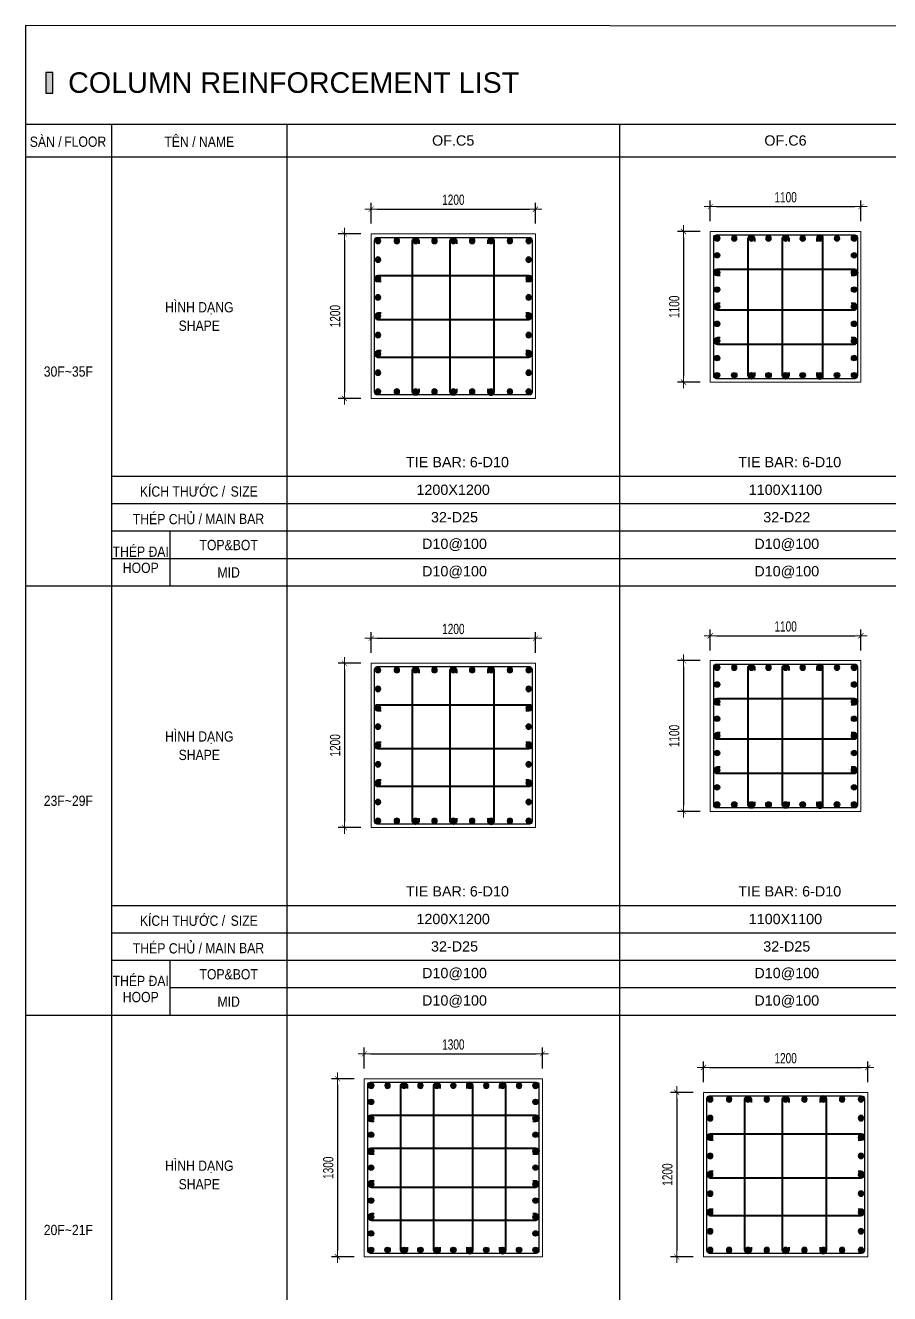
# Model space of a CAD drawing. Header units: millimetres. Extents: x 49323 to 406889, y -6102 to 181761.
# Drawn here: x 330466 to 336777, y 93668 to 102925 of the extents above; entities that cross this region are included whole.
import ezdxf
from ezdxf.enums import TextEntityAlignment as Align

# ---------------------------------------------------------------- set-up
doc = ezdxf.new("R2010")
doc.units = ezdxf.units.MM
doc.linetypes.add('CENTER2', pattern=[1.125, 0.75, -0.125, 0.125, -0.125])
doc.layers.get('Defpoints').update_dxf_attribs({"color": 151, "lineweight": 9})
for name, color, linetype in [('2', 2, 'Continuous'), ('A-ANNO-LEAD', 4, 'Continuous'), ('CEN', 1, 'CENTER2'), ('STL', 3, 'Continuous'), ('TIT1', 3, 'Continuous'), ('TXT', 3, 'Continuous')]:
    doc.layers.add(name, color=color, linetype=linetype)
for name, color, linetype, lineweight in [('NDC_S_CONTINUOUS', 3, 'Continuous', 20), ('NDC_S_DIM', 1, 'Continuous', 15), ('NDC_S_STIRRUP', 4, 'Continuous', 40), ('NDC_S_VN TEXT', 7, 'Continuous', 20)]:
    doc.layers.add(name, color=color, linetype=linetype, lineweight=lineweight)
doc.styles.add('ARIAL', font='arial.ttf', dxfattribs={"width": 0.8})
doc.styles.add('NDC_ARIAL', font='arial.ttf', dxfattribs={"width": 0.85})
doc.styles.add('NDC_DIM', font='', dxfattribs={"width": 0.75})
doc.styles.get('NDC_DIM').set_extended_font_data('Dotum')
doc.dimstyles.new('NDC_dim_30', dxfattribs={"dimscale": 30, "dimtxt": 2.5, "dimasz": 1.5, "dimexe": 1.5, "dimexo": 2.5, "dimgap": 1, "dimtad": 1, "dimdec": 0, "dimzin": 0, "dimdsep": 46, "dimtxsty": 'NDC_DIM', "dimblk": 'DIMMARK', "dimcen": 0.09, "dimdle": 1.2, "dimclrd": 1, "dimclre": 1, "dimclrt": 3, "dimadec": 0, "dimazin": 0, "dimtfac": 1, "dimtdec": 0, "dimtix": 1, "dimtofl": 0, "dimtmove": 0, "dimatfit": 3, "dimfxl": 8, "dimfxlon": 1, "dimtolj": 1, "dimtzin": 0, "dimarcsym": 0})

# ---------------------------------------------------------------- blocks, each defined once
blk = doc.blocks.new('DIMMARK')
at = {"layer": 'NDC_S_DIM', "color": 1}
blk.add_line((-1.5, 0), (1, 0), dxfattribs=at)
at = {"layer": 'NDC_S_DIM', "color": 2, "const_width": 0.1}
blk.add_lwpolyline([(-0.42, -0.42), (0.42, 0.42)], dxfattribs=at)
blk = doc.blocks.new('*D1312')
at = {"layer": 'Defpoints', "color": 0, "ltscale": 40, "transparency": 16777216}
for p in [(334241.3, 95418.5), (332941.3, 95236.9), (334241.3, 95236.9)]:
    blk.add_point(p, dxfattribs=at)
at = {"layer": 'NDC_S_DIM', "color": 1, "lineweight": -2, "ltscale": 40, "transparency": 16777216}
for p, q in [((332941.3, 95311.9), (332941.3, 95463.5)), ((334241.3, 95311.9), (334241.3, 95463.5)), ((332986.3, 95418.5), (334196.3, 95418.5))]:
    blk.add_line(p, q, dxfattribs=at)
at = {"layer": 'NDC_S_DIM', "color": 1, "lineweight": -2, "ltscale": 40, "transparency": 16777216, "xscale": 45, "yscale": 45, "zscale": 45, "rotation": 180}
blk.add_blockref('DIMMARK', (332941.3, 95418.5), dxfattribs=at)
at = {"layer": 'NDC_S_DIM', "color": 1, "lineweight": -2, "ltscale": 40, "transparency": 16777216, "xscale": 45, "yscale": 45, "zscale": 45}
blk.add_blockref('DIMMARK', (334241.3, 95418.5), dxfattribs=at)
at = {"layer": 'NDC_S_DIM', "color": 3, "ltscale": 40, "transparency": 16777216, "insert": (333591.3, 95486), "char_height": 75, "attachment_point": 5, "style": 'NDC_DIM'}
blk.add_mtext('\\A1;1300', dxfattribs=at)
blk = doc.blocks.new('*D1313')
at = {"layer": 'Defpoints', "color": 0, "ltscale": 40, "transparency": 16777216}
for p in [(332941.3, 95236.9), (332745.9, 93936.9), (332941.3, 93936.9)]:
    blk.add_point(p, dxfattribs=at)
at = {"layer": 'NDC_S_DIM', "color": 1, "lineweight": -2, "ltscale": 40, "transparency": 16777216}
for p, q in [((332866.3, 95236.9), (332700.9, 95236.9)), ((332745.9, 95191.9), (332745.9, 93981.9)), ((332866.3, 93936.9), (332700.9, 93936.9))]:
    blk.add_line(p, q, dxfattribs=at)
at = {"layer": 'NDC_S_DIM', "color": 1, "lineweight": -2, "ltscale": 40, "transparency": 16777216, "xscale": 45, "yscale": 45, "zscale": 45}
for p, rotation in [((332745.9, 95236.9), 90), ((332745.9, 93936.9), 270)]:
    blk.add_blockref('DIMMARK', p, dxfattribs=dict(at, rotation=rotation))
at = {"layer": 'NDC_S_DIM', "color": 3, "ltscale": 40, "transparency": 16777216, "insert": (332678.4, 94586.9), "char_height": 75, "attachment_point": 5, "rotation": 90, "style": 'NDC_DIM'}
blk.add_mtext('\\A1;1300', dxfattribs=at)
blk = doc.blocks.new('8')
at = {"layer": '2'}
blk.add_hatch(color=256, dxfattribs=at).paths.add_polyline_path([(20, 0, 0.386127), (1.9, 19.9), (-1.9, 19.9, 0.386127), (-20, 0, 1)])
blk.add_circle((0, 0), 20, dxfattribs=at)
blk = doc.blocks.new('5')
at = {"layer": 'CEN', "rotation": 180}
blk.add_blockref('8', (0, 0), dxfattribs=at)
blk = doc.blocks.new('*U1286')
at = {"layer": 'STL', "xscale": -1, "rotation": 270}
blk.add_blockref('5', (0, 0), dxfattribs=at)
blk = doc.blocks.new('*U1287')
at = {"layer": 'NDC_S_DIM', "color": 0, "linetype": 'ByBlock', "lineweight": -2, "transparency": 16777216}
for p in [(308919.8, 95186.4), (309039.9, 95186.4), (309159.9, 95186.4), (309280, 95186.4), (309400, 95186.4), (309520.1, 95186.4), (309640.1, 95186.4), (309760.2, 95186.4), (309880.2, 95186.4), (310000.3, 95186.4), (310120.3, 95186.4)]:
    blk.add_blockref('*U1286', p, dxfattribs=at)
blk = doc.blocks.new('*U1288')
at = {"layer": 'STL', "xscale": -1, "rotation": 270}
blk.add_blockref('5', (0, 0), dxfattribs=at)
blk = doc.blocks.new('*U1289')
at = {"layer": 'NDC_S_DIM', "color": 0, "linetype": 'ByBlock', "lineweight": -2, "transparency": 16777216}
for p in [(308919.8, 95186.4), (309039.9, 95186.4), (309159.9, 95186.4), (309280, 95186.4), (309400, 95186.4), (309520.1, 95186.4), (309640.1, 95186.4), (309760.2, 95186.4), (309880.2, 95186.4), (310000.3, 95186.4), (310120.3, 95186.4)]:
    blk.add_blockref('*U1288', p, dxfattribs=at)
blk = doc.blocks.new('*U1290')
at = {"layer": 'STL', "xscale": -1, "rotation": 270}
blk.add_blockref('5', (0, 0), dxfattribs=at)
blk = doc.blocks.new('*U1291')
at = {"layer": 'NDC_S_DIM', "color": 0, "linetype": 'ByBlock', "lineweight": -2, "transparency": 16777216}
for p in [(308919.8, 95186.4), (309039.9, 95186.4), (309159.9, 95186.4), (309280, 95186.4), (309400, 95186.4), (309520.1, 95186.4), (309640.1, 95186.4), (309760.2, 95186.4), (309880.2, 95186.4), (310000.3, 95186.4), (310120.3, 95186.4)]:
    blk.add_blockref('*U1290', p, dxfattribs=at)
blk = doc.blocks.new('*U1292')
at = {"layer": 'STL', "xscale": -1, "rotation": 270}
blk.add_blockref('5', (0, 0), dxfattribs=at)
blk = doc.blocks.new('*U1293')
at = {"layer": 'NDC_S_DIM', "color": 0, "linetype": 'ByBlock', "lineweight": -2, "transparency": 16777216}
for p in [(308919.8, 95186.4), (309039.9, 95186.4), (309159.9, 95186.4), (309280, 95186.4), (309400, 95186.4), (309520.1, 95186.4), (309640.1, 95186.4), (309760.2, 95186.4), (309880.2, 95186.4), (310000.3, 95186.4), (310120.3, 95186.4)]:
    blk.add_blockref('*U1292', p, dxfattribs=at)
blk = doc.blocks.new('*D1310')
at = {"layer": 'Defpoints', "color": 0, "ltscale": 40, "transparency": 16777216}
for p in [(334191.3, 98451.2), (332991.3, 98269.6), (334191.3, 98269.6)]:
    blk.add_point(p, dxfattribs=at)
at = {"layer": 'NDC_S_DIM', "color": 1, "lineweight": -2, "ltscale": 40, "transparency": 16777216}
for p, q in [((332991.3, 98344.6), (332991.3, 98496.2)), ((334191.3, 98344.6), (334191.3, 98496.2)), ((333036.3, 98451.2), (334146.3, 98451.2))]:
    blk.add_line(p, q, dxfattribs=at)
at = {"layer": 'NDC_S_DIM', "color": 1, "lineweight": -2, "ltscale": 40, "transparency": 16777216, "xscale": 45, "yscale": 45, "zscale": 45, "rotation": 180}
blk.add_blockref('DIMMARK', (332991.3, 98451.2), dxfattribs=at)
at = {"layer": 'NDC_S_DIM', "color": 1, "lineweight": -2, "ltscale": 40, "transparency": 16777216, "xscale": 45, "yscale": 45, "zscale": 45}
blk.add_blockref('DIMMARK', (334191.3, 98451.2), dxfattribs=at)
at = {"layer": 'NDC_S_DIM', "color": 3, "ltscale": 40, "transparency": 16777216, "insert": (333591.3, 98518.7), "char_height": 75, "attachment_point": 5, "style": 'NDC_DIM'}
blk.add_mtext('\\A1;1200', dxfattribs=at)
blk = doc.blocks.new('*D1311')
at = {"layer": 'Defpoints', "color": 0, "ltscale": 40, "transparency": 16777216}
for p in [(332991.3, 98269.6), (332795.9, 97069.6), (332991.3, 97069.6)]:
    blk.add_point(p, dxfattribs=at)
at = {"layer": 'NDC_S_DIM', "color": 1, "lineweight": -2, "ltscale": 40, "transparency": 16777216}
for p, q in [((332916.3, 98269.6), (332750.9, 98269.6)), ((332795.9, 98224.6), (332795.9, 97114.6)), ((332916.3, 97069.6), (332750.9, 97069.6))]:
    blk.add_line(p, q, dxfattribs=at)
at = {"layer": 'NDC_S_DIM', "color": 1, "lineweight": -2, "ltscale": 40, "transparency": 16777216, "xscale": 45, "yscale": 45, "zscale": 45}
for p, rotation in [((332795.9, 98269.6), 90), ((332795.9, 97069.6), 270)]:
    blk.add_blockref('DIMMARK', p, dxfattribs=dict(at, rotation=rotation))
at = {"layer": 'NDC_S_DIM', "color": 3, "ltscale": 40, "transparency": 16777216, "insert": (332728.4, 97669.6), "char_height": 75, "attachment_point": 5, "rotation": 90, "style": 'NDC_DIM'}
blk.add_mtext('\\A1;1200', dxfattribs=at)
blk = doc.blocks.new('*U1277')
at = {"layer": 'STL', "xscale": -1, "rotation": 270}
blk.add_blockref('5', (0, 0), dxfattribs=at)
blk = doc.blocks.new('*U1271')
at = {"layer": 'NDC_S_DIM', "color": 0, "linetype": 'ByBlock', "lineweight": -2, "transparency": 16777216}
for p in [(306393.8, 95024.2), (306531.3, 95024.2), (306668.9, 95024.2), (306806.4, 95024.2), (306944, 95024.2), (307081.5, 95024.2), (307219.1, 95024.2), (307356.7, 95024.2), (307494.2, 95024.2)]:
    blk.add_blockref('*U1277', p, dxfattribs=at)
blk = doc.blocks.new('*U1273')
at = {"layer": 'STL', "xscale": -1, "rotation": 270}
blk.add_blockref('5', (0, 0), dxfattribs=at)
blk = doc.blocks.new('*U1272')
at = {"layer": 'NDC_S_DIM', "color": 0, "linetype": 'ByBlock', "lineweight": -2, "transparency": 16777216}
for p in [(306393.8, 95024.2), (306531.3, 95024.2), (306668.9, 95024.2), (306806.4, 95024.2), (306944, 95024.2), (307081.5, 95024.2), (307219.1, 95024.2), (307356.7, 95024.2), (307494.2, 95024.2)]:
    blk.add_blockref('*U1273', p, dxfattribs=at)
blk = doc.blocks.new('*U1275')
at = {"layer": 'STL', "xscale": -1, "rotation": 270}
blk.add_blockref('5', (0, 0), dxfattribs=at)
blk = doc.blocks.new('*U1274')
at = {"layer": 'NDC_S_DIM', "color": 0, "linetype": 'ByBlock', "lineweight": -2, "transparency": 16777216}
for p in [(306393.8, 95024.2), (306531.3, 95024.2), (306668.9, 95024.2), (306806.4, 95024.2), (306944, 95024.2), (307081.5, 95024.2), (307219.1, 95024.2), (307356.7, 95024.2), (307494.2, 95024.2)]:
    blk.add_blockref('*U1275', p, dxfattribs=at)
blk = doc.blocks.new('*U1270')
at = {"layer": 'STL', "xscale": -1, "rotation": 270}
blk.add_blockref('5', (0, 0), dxfattribs=at)
blk = doc.blocks.new('*U1276')
at = {"layer": 'NDC_S_DIM', "color": 0, "linetype": 'ByBlock', "lineweight": -2, "transparency": 16777216}
for p in [(306393.8, 95024.2), (306531.3, 95024.2), (306668.9, 95024.2), (306806.4, 95024.2), (306944, 95024.2), (307081.5, 95024.2), (307219.1, 95024.2), (307356.7, 95024.2), (307494.2, 95024.2)]:
    blk.add_blockref('*U1270', p, dxfattribs=at)
blk = doc.blocks.new('*D1314')
at = {"layer": 'Defpoints', "color": 0, "ltscale": 40, "transparency": 16777216}
for p in [(334191.3, 101583.9), (332991.3, 101402.3), (334191.3, 101402.3)]:
    blk.add_point(p, dxfattribs=at)
at = {"layer": 'NDC_S_DIM', "color": 1, "lineweight": -2, "ltscale": 40, "transparency": 16777216}
for p, q in [((332991.3, 101477.3), (332991.3, 101628.9)), ((333036.3, 101583.9), (334146.3, 101583.9)), ((334191.3, 101477.3), (334191.3, 101628.9))]:
    blk.add_line(p, q, dxfattribs=at)
at = {"layer": 'NDC_S_DIM', "color": 1, "lineweight": -2, "ltscale": 40, "transparency": 16777216, "xscale": 45, "yscale": 45, "zscale": 45, "rotation": 180}
blk.add_blockref('DIMMARK', (332991.3, 101583.9), dxfattribs=at)
at = {"layer": 'NDC_S_DIM', "color": 1, "lineweight": -2, "ltscale": 40, "transparency": 16777216, "xscale": 45, "yscale": 45, "zscale": 45}
blk.add_blockref('DIMMARK', (334191.3, 101583.9), dxfattribs=at)
at = {"layer": 'NDC_S_DIM', "color": 3, "ltscale": 40, "transparency": 16777216, "insert": (333591.3, 101651.4), "char_height": 75, "attachment_point": 5, "style": 'NDC_DIM'}
blk.add_mtext('\\A1;1200', dxfattribs=at)
blk = doc.blocks.new('*D1315')
at = {"layer": 'Defpoints', "color": 0, "ltscale": 40, "transparency": 16777216}
for p in [(332991.3, 101402.3), (332795.9, 100202.3), (332991.3, 100202.3)]:
    blk.add_point(p, dxfattribs=at)
at = {"layer": 'NDC_S_DIM', "color": 1, "lineweight": -2, "ltscale": 40, "transparency": 16777216}
for p, q in [((332916.3, 101402.3), (332750.9, 101402.3)), ((332795.9, 101357.3), (332795.9, 100247.3)), ((332916.3, 100202.3), (332750.9, 100202.3))]:
    blk.add_line(p, q, dxfattribs=at)
at = {"layer": 'NDC_S_DIM', "color": 1, "lineweight": -2, "ltscale": 40, "transparency": 16777216, "xscale": 45, "yscale": 45, "zscale": 45}
for p, rotation in [((332795.9, 101402.3), 90), ((332795.9, 100202.3), 270)]:
    blk.add_blockref('DIMMARK', p, dxfattribs=dict(at, rotation=rotation))
at = {"layer": 'NDC_S_DIM', "color": 3, "ltscale": 40, "transparency": 16777216, "insert": (332728.4, 100802.3), "char_height": 75, "attachment_point": 5, "rotation": 90, "style": 'NDC_DIM'}
blk.add_mtext('\\A1;1200', dxfattribs=at)
blk = doc.blocks.new('*U1285')
at = {"layer": 'STL', "xscale": -1, "rotation": 270}
blk.add_blockref('5', (0, 0), dxfattribs=at)
blk = doc.blocks.new('*U1279')
at = {"layer": 'NDC_S_DIM', "color": 0, "linetype": 'ByBlock', "lineweight": -2, "transparency": 16777216}
for p in [(306393.8, 95024.2), (306531.3, 95024.2), (306668.9, 95024.2), (306806.4, 95024.2), (306944, 95024.2), (307081.5, 95024.2), (307219.1, 95024.2), (307356.7, 95024.2), (307494.2, 95024.2)]:
    blk.add_blockref('*U1285', p, dxfattribs=at)
blk = doc.blocks.new('*U1281')
at = {"layer": 'STL', "xscale": -1, "rotation": 270}
blk.add_blockref('5', (0, 0), dxfattribs=at)
blk = doc.blocks.new('*U1280')
at = {"layer": 'NDC_S_DIM', "color": 0, "linetype": 'ByBlock', "lineweight": -2, "transparency": 16777216}
for p in [(306393.8, 95024.2), (306531.3, 95024.2), (306668.9, 95024.2), (306806.4, 95024.2), (306944, 95024.2), (307081.5, 95024.2), (307219.1, 95024.2), (307356.7, 95024.2), (307494.2, 95024.2)]:
    blk.add_blockref('*U1281', p, dxfattribs=at)
blk = doc.blocks.new('*U1283')
at = {"layer": 'STL', "xscale": -1, "rotation": 270}
blk.add_blockref('5', (0, 0), dxfattribs=at)
blk = doc.blocks.new('*U1282')
at = {"layer": 'NDC_S_DIM', "color": 0, "linetype": 'ByBlock', "lineweight": -2, "transparency": 16777216}
for p in [(306393.8, 95024.2), (306531.3, 95024.2), (306668.9, 95024.2), (306806.4, 95024.2), (306944, 95024.2), (307081.5, 95024.2), (307219.1, 95024.2), (307356.7, 95024.2), (307494.2, 95024.2)]:
    blk.add_blockref('*U1283', p, dxfattribs=at)
blk = doc.blocks.new('*U1278')
at = {"layer": 'STL', "xscale": -1, "rotation": 270}
blk.add_blockref('5', (0, 0), dxfattribs=at)
blk = doc.blocks.new('*U1284')
at = {"layer": 'NDC_S_DIM', "color": 0, "linetype": 'ByBlock', "lineweight": -2, "transparency": 16777216}
for p in [(306393.8, 95024.2), (306531.3, 95024.2), (306668.9, 95024.2), (306806.4, 95024.2), (306944, 95024.2), (307081.5, 95024.2), (307219.1, 95024.2), (307356.7, 95024.2), (307494.2, 95024.2)]:
    blk.add_blockref('*U1278', p, dxfattribs=at)
blk = doc.blocks.new('*D1360')
at = {"layer": 'Defpoints', "color": 0, "ltscale": 40, "transparency": 16777216}
for p in [(336617.4, 95318.5), (335417.4, 95136.9), (336617.4, 95136.9)]:
    blk.add_point(p, dxfattribs=at)
at = {"layer": 'NDC_S_DIM', "color": 1, "lineweight": -2, "ltscale": 40, "transparency": 16777216}
for p, q in [((335417.4, 95211.9), (335417.4, 95363.5)), ((336617.4, 95211.9), (336617.4, 95363.5)), ((335462.4, 95318.5), (336572.4, 95318.5))]:
    blk.add_line(p, q, dxfattribs=at)
at = {"layer": 'NDC_S_DIM', "color": 1, "lineweight": -2, "ltscale": 40, "transparency": 16777216, "xscale": 45, "yscale": 45, "zscale": 45, "rotation": 180}
blk.add_blockref('DIMMARK', (335417.4, 95318.5), dxfattribs=at)
at = {"layer": 'NDC_S_DIM', "color": 1, "lineweight": -2, "ltscale": 40, "transparency": 16777216, "xscale": 45, "yscale": 45, "zscale": 45}
blk.add_blockref('DIMMARK', (336617.4, 95318.5), dxfattribs=at)
at = {"layer": 'NDC_S_DIM', "color": 3, "ltscale": 40, "transparency": 16777216, "insert": (336017.4, 95386), "char_height": 75, "attachment_point": 5, "style": 'NDC_DIM'}
blk.add_mtext('\\A1;1200', dxfattribs=at)
blk = doc.blocks.new('*D1361')
at = {"layer": 'Defpoints', "color": 0, "ltscale": 40, "transparency": 16777216}
for p in [(335417.4, 95136.9), (335222, 93936.9), (335417.4, 93936.9)]:
    blk.add_point(p, dxfattribs=at)
at = {"layer": 'NDC_S_DIM', "color": 1, "lineweight": -2, "ltscale": 40, "transparency": 16777216}
for p, q in [((335342.4, 95136.9), (335177, 95136.9)), ((335222, 95091.9), (335222, 93981.9)), ((335342.4, 93936.9), (335177, 93936.9))]:
    blk.add_line(p, q, dxfattribs=at)
at = {"layer": 'NDC_S_DIM', "color": 1, "lineweight": -2, "ltscale": 40, "transparency": 16777216, "xscale": 45, "yscale": 45, "zscale": 45}
for p, rotation in [((335222, 95136.9), 90), ((335222, 93936.9), 270)]:
    blk.add_blockref('DIMMARK', p, dxfattribs=dict(at, rotation=rotation))
at = {"layer": 'NDC_S_DIM', "color": 3, "ltscale": 40, "transparency": 16777216, "insert": (335154.5, 94536.9), "char_height": 75, "attachment_point": 5, "rotation": 90, "style": 'NDC_DIM'}
blk.add_mtext('\\A1;1200', dxfattribs=at)
blk = doc.blocks.new('*U1343')
at = {"layer": 'STL', "xscale": -1, "rotation": 270}
blk.add_blockref('5', (0, 0), dxfattribs=at)
blk = doc.blocks.new('*U1337')
at = {"layer": 'NDC_S_DIM', "color": 0, "linetype": 'ByBlock', "lineweight": -2, "transparency": 16777216}
for p in [(306393.8, 95024.2), (306531.3, 95024.2), (306668.9, 95024.2), (306806.4, 95024.2), (306944, 95024.2), (307081.5, 95024.2), (307219.1, 95024.2), (307356.7, 95024.2), (307494.2, 95024.2)]:
    blk.add_blockref('*U1343', p, dxfattribs=at)
blk = doc.blocks.new('*U1339')
at = {"layer": 'STL', "xscale": -1, "rotation": 270}
blk.add_blockref('5', (0, 0), dxfattribs=at)
blk = doc.blocks.new('*U1338')
at = {"layer": 'NDC_S_DIM', "color": 0, "linetype": 'ByBlock', "lineweight": -2, "transparency": 16777216}
for p in [(306393.8, 95024.2), (306531.3, 95024.2), (306668.9, 95024.2), (306806.4, 95024.2), (306944, 95024.2), (307081.5, 95024.2), (307219.1, 95024.2), (307356.7, 95024.2), (307494.2, 95024.2)]:
    blk.add_blockref('*U1339', p, dxfattribs=at)
blk = doc.blocks.new('*U1341')
at = {"layer": 'STL', "xscale": -1, "rotation": 270}
blk.add_blockref('5', (0, 0), dxfattribs=at)
blk = doc.blocks.new('*U1340')
at = {"layer": 'NDC_S_DIM', "color": 0, "linetype": 'ByBlock', "lineweight": -2, "transparency": 16777216}
for p in [(306393.8, 95024.2), (306531.3, 95024.2), (306668.9, 95024.2), (306806.4, 95024.2), (306944, 95024.2), (307081.5, 95024.2), (307219.1, 95024.2), (307356.7, 95024.2), (307494.2, 95024.2)]:
    blk.add_blockref('*U1341', p, dxfattribs=at)
blk = doc.blocks.new('*U1336')
at = {"layer": 'STL', "xscale": -1, "rotation": 270}
blk.add_blockref('5', (0, 0), dxfattribs=at)
blk = doc.blocks.new('*U1342')
at = {"layer": 'NDC_S_DIM', "color": 0, "linetype": 'ByBlock', "lineweight": -2, "transparency": 16777216}
for p in [(306393.8, 95024.2), (306531.3, 95024.2), (306668.9, 95024.2), (306806.4, 95024.2), (306944, 95024.2), (307081.5, 95024.2), (307219.1, 95024.2), (307356.7, 95024.2), (307494.2, 95024.2)]:
    blk.add_blockref('*U1336', p, dxfattribs=at)
blk = doc.blocks.new('*D1366')
at = {"layer": 'Defpoints', "color": 0, "ltscale": 40, "transparency": 16777216}
for p in [(336567.4, 98469.5), (335467.4, 98287.9), (336567.4, 98287.9)]:
    blk.add_point(p, dxfattribs=at)
at = {"layer": 'NDC_S_DIM', "color": 1, "lineweight": -2, "ltscale": 40, "transparency": 16777216}
for p, q in [((335467.4, 98362.9), (335467.4, 98514.5)), ((336567.4, 98362.9), (336567.4, 98514.5)), ((335512.4, 98469.5), (336522.4, 98469.5))]:
    blk.add_line(p, q, dxfattribs=at)
at = {"layer": 'NDC_S_DIM', "color": 1, "lineweight": -2, "ltscale": 40, "transparency": 16777216, "xscale": 45, "yscale": 45, "zscale": 45, "rotation": 180}
blk.add_blockref('DIMMARK', (335467.4, 98469.5), dxfattribs=at)
at = {"layer": 'NDC_S_DIM', "color": 1, "lineweight": -2, "ltscale": 40, "transparency": 16777216, "xscale": 45, "yscale": 45, "zscale": 45}
blk.add_blockref('DIMMARK', (336567.4, 98469.5), dxfattribs=at)
at = {"layer": 'NDC_S_DIM', "color": 3, "ltscale": 40, "transparency": 16777216, "insert": (336017.4, 98537.1), "char_height": 75, "attachment_point": 5, "style": 'NDC_DIM'}
blk.add_mtext('\\A1;1100', dxfattribs=at)
blk = doc.blocks.new('*D1367')
at = {"layer": 'Defpoints', "color": 0, "ltscale": 40, "transparency": 16777216}
for p in [(335467.4, 98287.9), (335272, 97187.9), (335467.4, 97187.9)]:
    blk.add_point(p, dxfattribs=at)
at = {"layer": 'NDC_S_DIM', "color": 1, "lineweight": -2, "ltscale": 40, "transparency": 16777216}
for p, q in [((335392.4, 98287.9), (335227, 98287.9)), ((335272, 98242.9), (335272, 97232.9)), ((335392.4, 97187.9), (335227, 97187.9))]:
    blk.add_line(p, q, dxfattribs=at)
at = {"layer": 'NDC_S_DIM', "color": 1, "lineweight": -2, "ltscale": 40, "transparency": 16777216, "xscale": 45, "yscale": 45, "zscale": 45}
for p, rotation in [((335272, 98287.9), 90), ((335272, 97187.9), 270)]:
    blk.add_blockref('DIMMARK', p, dxfattribs=dict(at, rotation=rotation))
at = {"layer": 'NDC_S_DIM', "color": 3, "ltscale": 40, "transparency": 16777216, "insert": (335204.5, 97737.9), "char_height": 75, "attachment_point": 5, "rotation": 90, "style": 'NDC_DIM'}
blk.add_mtext('\\A1;1100', dxfattribs=at)
blk = doc.blocks.new('*U1354')
at = {"layer": 'STL', "xscale": -1, "rotation": 270}
blk.add_blockref('5', (0, 0), dxfattribs=at)
blk = doc.blocks.new('*U1355')
at = {"layer": 'NDC_S_DIM', "color": 0, "linetype": 'ByBlock', "lineweight": -2, "transparency": 16777216}
for p in [(306493.8, 98119.1), (306618.8, 98119.1), (306743.9, 98119.1), (306868.9, 98119.1), (306994, 98119.1), (307119, 98119.1), (307244.1, 98119.1), (307369.2, 98119.1), (307494.2, 98119.1)]:
    blk.add_blockref('*U1354', p, dxfattribs=at)
blk = doc.blocks.new('*U1356')
at = {"layer": 'STL', "xscale": -1, "rotation": 270}
blk.add_blockref('5', (0, 0), dxfattribs=at)
blk = doc.blocks.new('*U1357')
at = {"layer": 'NDC_S_DIM', "color": 0, "linetype": 'ByBlock', "lineweight": -2, "transparency": 16777216}
for p in [(306493.8, 98119.1), (306618.8, 98119.1), (306743.9, 98119.1), (306868.9, 98119.1), (306994, 98119.1), (307119, 98119.1), (307244.1, 98119.1), (307369.2, 98119.1), (307494.2, 98119.1)]:
    blk.add_blockref('*U1356', p, dxfattribs=at)
blk = doc.blocks.new('*U1358')
at = {"layer": 'STL', "xscale": -1, "rotation": 270}
blk.add_blockref('5', (0, 0), dxfattribs=at)
blk = doc.blocks.new('*U1359')
at = {"layer": 'NDC_S_DIM', "color": 0, "linetype": 'ByBlock', "lineweight": -2, "transparency": 16777216}
for p in [(306493.8, 98119.1), (306618.8, 98119.1), (306743.9, 98119.1), (306868.9, 98119.1), (306994, 98119.1), (307119, 98119.1), (307244.1, 98119.1), (307369.2, 98119.1), (307494.2, 98119.1)]:
    blk.add_blockref('*U1358', p, dxfattribs=at)
blk = doc.blocks.new('*U1350')
at = {"layer": 'STL', "xscale": -1, "rotation": 270}
blk.add_blockref('5', (0, 0), dxfattribs=at)
blk = doc.blocks.new('*U1351')
at = {"layer": 'NDC_S_DIM', "color": 0, "linetype": 'ByBlock', "lineweight": -2, "transparency": 16777216}
for p in [(306493.8, 98119.1), (306618.8, 98119.1), (306743.9, 98119.1), (306868.9, 98119.1), (306994, 98119.1), (307119, 98119.1), (307244.1, 98119.1), (307369.2, 98119.1), (307494.2, 98119.1)]:
    blk.add_blockref('*U1350', p, dxfattribs=at)
blk = doc.blocks.new('*D1368')
at = {"layer": 'Defpoints', "color": 0, "ltscale": 40, "transparency": 16777216}
for p in [(336567.4, 101602.2), (335467.4, 101420.6), (336567.4, 101420.6)]:
    blk.add_point(p, dxfattribs=at)
at = {"layer": 'NDC_S_DIM', "color": 1, "lineweight": -2, "ltscale": 40, "transparency": 16777216}
for p, q in [((335467.4, 101495.6), (335467.4, 101647.2)), ((336567.4, 101495.6), (336567.4, 101647.2)), ((335512.4, 101602.2), (336522.4, 101602.2))]:
    blk.add_line(p, q, dxfattribs=at)
at = {"layer": 'NDC_S_DIM', "color": 1, "lineweight": -2, "ltscale": 40, "transparency": 16777216, "xscale": 45, "yscale": 45, "zscale": 45, "rotation": 180}
blk.add_blockref('DIMMARK', (335467.4, 101602.2), dxfattribs=at)
at = {"layer": 'NDC_S_DIM', "color": 1, "lineweight": -2, "ltscale": 40, "transparency": 16777216, "xscale": 45, "yscale": 45, "zscale": 45}
blk.add_blockref('DIMMARK', (336567.4, 101602.2), dxfattribs=at)
at = {"layer": 'NDC_S_DIM', "color": 3, "ltscale": 40, "transparency": 16777216, "insert": (336017.4, 101669.8), "char_height": 75, "attachment_point": 5, "style": 'NDC_DIM'}
blk.add_mtext('\\A1;1100', dxfattribs=at)
blk = doc.blocks.new('*D1369')
at = {"layer": 'Defpoints', "color": 0, "ltscale": 40, "transparency": 16777216}
for p in [(335467.4, 101420.6), (335272, 100320.6), (335467.4, 100320.6)]:
    blk.add_point(p, dxfattribs=at)
at = {"layer": 'NDC_S_DIM', "color": 1, "lineweight": -2, "ltscale": 40, "transparency": 16777216}
for p, q in [((335392.4, 101420.6), (335227, 101420.6)), ((335272, 101375.6), (335272, 100365.6)), ((335392.4, 100320.6), (335227, 100320.6))]:
    blk.add_line(p, q, dxfattribs=at)
at = {"layer": 'NDC_S_DIM', "color": 1, "lineweight": -2, "ltscale": 40, "transparency": 16777216, "xscale": 45, "yscale": 45, "zscale": 45}
for p, rotation in [((335272, 101420.6), 90), ((335272, 100320.6), 270)]:
    blk.add_blockref('DIMMARK', p, dxfattribs=dict(at, rotation=rotation))
at = {"layer": 'NDC_S_DIM', "color": 3, "ltscale": 40, "transparency": 16777216, "insert": (335204.5, 100870.6), "char_height": 75, "attachment_point": 5, "rotation": 90, "style": 'NDC_DIM'}
blk.add_mtext('\\A1;1100', dxfattribs=at)
blk = doc.blocks.new('*U1344')
at = {"layer": 'STL', "xscale": -1, "rotation": 270}
blk.add_blockref('5', (0, 0), dxfattribs=at)
blk = doc.blocks.new('*U1345')
at = {"layer": 'NDC_S_DIM', "color": 0, "linetype": 'ByBlock', "lineweight": -2, "transparency": 16777216}
for p in [(306493.8, 98119.1), (306618.8, 98119.1), (306743.9, 98119.1), (306868.9, 98119.1), (306994, 98119.1), (307119, 98119.1), (307244.1, 98119.1), (307369.2, 98119.1), (307494.2, 98119.1)]:
    blk.add_blockref('*U1344', p, dxfattribs=at)
blk = doc.blocks.new('*U1346')
at = {"layer": 'STL', "xscale": -1, "rotation": 270}
blk.add_blockref('5', (0, 0), dxfattribs=at)
blk = doc.blocks.new('*U1347')
at = {"layer": 'NDC_S_DIM', "color": 0, "linetype": 'ByBlock', "lineweight": -2, "transparency": 16777216}
for p in [(306493.8, 98119.1), (306618.8, 98119.1), (306743.9, 98119.1), (306868.9, 98119.1), (306994, 98119.1), (307119, 98119.1), (307244.1, 98119.1), (307369.2, 98119.1), (307494.2, 98119.1)]:
    blk.add_blockref('*U1346', p, dxfattribs=at)
blk = doc.blocks.new('*U1348')
at = {"layer": 'STL', "xscale": -1, "rotation": 270}
blk.add_blockref('5', (0, 0), dxfattribs=at)
blk = doc.blocks.new('*U1349')
at = {"layer": 'NDC_S_DIM', "color": 0, "linetype": 'ByBlock', "lineweight": -2, "transparency": 16777216}
for p in [(306493.8, 98119.1), (306618.8, 98119.1), (306743.9, 98119.1), (306868.9, 98119.1), (306994, 98119.1), (307119, 98119.1), (307244.1, 98119.1), (307369.2, 98119.1), (307494.2, 98119.1)]:
    blk.add_blockref('*U1348', p, dxfattribs=at)
blk = doc.blocks.new('*U1352')
at = {"layer": 'STL', "xscale": -1, "rotation": 270}
blk.add_blockref('5', (0, 0), dxfattribs=at)
blk = doc.blocks.new('*U1353')
at = {"layer": 'NDC_S_DIM', "color": 0, "linetype": 'ByBlock', "lineweight": -2, "transparency": 16777216}
for p in [(306493.8, 98119.1), (306618.8, 98119.1), (306743.9, 98119.1), (306868.9, 98119.1), (306994, 98119.1), (307119, 98119.1), (307244.1, 98119.1), (307369.2, 98119.1), (307494.2, 98119.1)]:
    blk.add_blockref('*U1352', p, dxfattribs=at)

msp = doc.modelspace()

# ---------------------------------------------------------------- hatches: boundary and pattern name
at = {"layer": 'TXT'}
msp.add_hatch(color=7, dxfattribs=at).paths.add_polyline_path([(330666.4, 102429.5), (330666.4, 102579.5), (330616.4, 102579.5), (330616.4, 102429.5)])

# ---------------------------------------------------------------- linework, layer by layer
at = {"layer": 'A-ANNO-LEAD'}
msp.add_lwpolyline([(330466.4, 86304.5), (351801.4, 86291.4), (351801.4, 102911.4), (330466.4, 102924.5)], close=True, dxfattribs=at)
at = {"layer": 'NDC_S_CONTINUOUS', "ltscale": 70}
for points in [[(334191.3, 101402.3), (334191.3, 100202.3), (332991.3, 100202.3), (332991.3, 101402.3), (334191.3, 101402.3)], [(336567.4, 101420.6), (336567.4, 100320.6), (335467.4, 100320.6), (335467.4, 101420.6), (336567.4, 101420.6)], [(334191.3, 98269.6), (334191.3, 97069.6), (332991.3, 97069.6), (332991.3, 98269.6), (334191.3, 98269.6)], [(336567.4, 98287.9), (336567.4, 97187.9), (335467.4, 97187.9), (335467.4, 98287.9), (336567.4, 98287.9)], [(334241.3, 95236.9), (334241.3, 93936.9), (332941.3, 93936.9), (332941.3, 95236.9), (334241.3, 95236.9)], [(336617.4, 95136.9), (336617.4, 93936.9), (335417.4, 93936.9), (335417.4, 95136.9), (336617.4, 95136.9)]]:
    msp.add_lwpolyline(points, dxfattribs=at)
at = {"layer": 'NDC_S_STIRRUP', "lineweight": -2, "ltscale": 1000}
for points in [[(334166.3, 101357.3), (334166.3, 100247.3, -0.414214), (334146.3, 100227.3), (333036.3, 100227.3, -0.414214), (333016.3, 100247.3), (333016.3, 101357.3, -0.414214), (333036.3, 101377.3), (334146.3, 101377.3, -0.414214)], [(336542.4, 101375.6), (336542.4, 100365.6, -0.414214), (336522.4, 100345.6), (335512.4, 100345.6, -0.414214), (335492.4, 100365.6), (335492.4, 101375.6, -0.414214), (335512.4, 101395.6), (336522.4, 101395.6, -0.414214)], [(334166.3, 98224.6), (334166.3, 97114.6, -0.414214), (334146.3, 97094.6), (333036.3, 97094.6, -0.414214), (333016.3, 97114.6), (333016.3, 98224.6, -0.414214), (333036.3, 98244.6), (334146.3, 98244.6, -0.414214)], [(336542.4, 98242.9), (336542.4, 97232.9, -0.414214), (336522.4, 97212.9), (335512.4, 97212.9, -0.414214), (335492.4, 97232.9), (335492.4, 98242.9, -0.414214), (335512.4, 98262.9), (336522.4, 98262.9, -0.414214)], [(334216.3, 95191.9), (334216.3, 93981.9, -0.414214), (334196.3, 93961.9), (332986.3, 93961.9, -0.414214), (332966.3, 93981.9), (332966.3, 95191.9, -0.414214), (332986.3, 95211.9), (334196.3, 95211.9, -0.414214)], [(336592.4, 95091.9), (336592.4, 93981.9, -0.414214), (336572.4, 93961.9), (335462.4, 93961.9, -0.414214), (335442.4, 93981.9), (335442.4, 95091.9, -0.414214), (335462.4, 95111.9), (336572.4, 95111.9, -0.414214)]]:
    msp.add_lwpolyline(points, format="xyb", close=True, dxfattribs=at)
at = {"layer": 'NDC_S_STIRRUP'}
for points in [[(333338.7, 100271.9), (333338.7, 100249.8, -1), (333293.7, 100249.8), (333293.7, 101351.8, -1), (333338.7, 101351.8), (333338.7, 101329.6)], [(333613.8, 100271.9), (333613.8, 100249.8, -1), (333568.8, 100249.8), (333568.8, 101351.8, -1), (333613.8, 101351.8), (333613.8, 101329.6)], [(333843.9, 100271.9), (333843.9, 100249.8, 1), (333888.9, 100249.8), (333888.9, 101351.8, 1), (333843.9, 101351.8), (333843.9, 101329.6)], [(335789.8, 100390.3), (335789.8, 100368.1, -1), (335744.8, 100368.1), (335744.8, 101370.1, -1), (335789.8, 101370.1), (335789.8, 101348)], [(336039.9, 100390.3), (336039.9, 100368.1, -1), (335994.9, 100368.1), (335994.9, 101370.1, -1), (336039.9, 101370.1), (336039.9, 101348)], [(336245, 100390.3), (336245, 100368.1, 1), (336290, 100368.1), (336290, 101370.1, 1), (336245, 101370.1), (336245, 101348)], [(333063.2, 101054.2), (333041.1, 101054.2, -1), (333041.1, 101099.2), (334143.1, 101099.2, -1), (334143.1, 101054.2), (334121, 101054.2)], [(335539.3, 101099), (335517.2, 101099, -1), (335517.2, 101144), (336519.2, 101144, -1), (336519.2, 101099), (336497.1, 101099)], [(335539.3, 100893.9), (335517.2, 100893.9, 1), (335517.2, 100848.9), (336519.2, 100848.9, 1), (336519.2, 100893.9), (336497.1, 100893.9)], [(333063.2, 100824.1), (333041.1, 100824.1, 1), (333041.1, 100779), (334143.1, 100779, 1), (334143.1, 100824.1), (334121, 100824.1)], [(335539.3, 100643.8), (335517.2, 100643.8, 1), (335517.2, 100598.7), (336519.2, 100598.7, 1), (336519.2, 100643.8), (336497.1, 100643.8)], [(333063.2, 100548.9), (333041.1, 100548.9, 1), (333041.1, 100503.9), (334143.1, 100503.9, 1), (334143.1, 100548.9), (334121, 100548.9)], [(333338.7, 97139.2), (333338.7, 97117.1, -1), (333293.7, 97117.1), (333293.7, 98219.1, -1), (333338.7, 98219.1), (333338.7, 98196.9)], [(333613.8, 97139.2), (333613.8, 97117.1, -1), (333568.8, 97117.1), (333568.8, 98219.1, -1), (333613.8, 98219.1), (333613.8, 98196.9)], [(333843.9, 97139.2), (333843.9, 97117.1, 1), (333888.9, 97117.1), (333888.9, 98219.1, 1), (333843.9, 98219.1), (333843.9, 98196.9)], [(335789.8, 97257.6), (335789.8, 97235.4, -1), (335744.8, 97235.4), (335744.8, 98237.4, -1), (335789.8, 98237.4), (335789.8, 98215.3)], [(336039.9, 97257.6), (336039.9, 97235.4, -1), (335994.9, 97235.4), (335994.9, 98237.4, -1), (336039.9, 98237.4), (336039.9, 98215.3)], [(336245, 97257.6), (336245, 97235.4, 1), (336290, 97235.4), (336290, 98237.4, 1), (336245, 98237.4), (336245, 98215.3)], [(333063.2, 97921.5), (333041.1, 97921.5, -1), (333041.1, 97966.5), (334143.1, 97966.5, -1), (334143.1, 97921.5), (334121, 97921.5)], [(335539.3, 97966.3), (335517.2, 97966.3, -1), (335517.2, 98011.3), (336519.2, 98011.3, -1), (336519.2, 97966.3), (336497.1, 97966.3)], [(335539.3, 97761.2), (335517.2, 97761.2, 1), (335517.2, 97716.2), (336519.2, 97716.2, 1), (336519.2, 97761.2), (336497.1, 97761.2)], [(333063.2, 97691.4), (333041.1, 97691.4, 1), (333041.1, 97646.3), (334143.1, 97646.3, 1), (334143.1, 97691.4), (334121, 97691.4)], [(335539.3, 97511.1), (335517.2, 97511.1, 1), (335517.2, 97466), (336519.2, 97466, 1), (336519.2, 97511.1), (336497.1, 97511.1)], [(333063.2, 97416.2), (333041.1, 97416.2, 1), (333041.1, 97371.2), (334143.1, 97371.2, 1), (334143.1, 97416.2), (334121, 97416.2)], [(333253.7, 94006.5), (333253.7, 93984.4, -1), (333208.6, 93984.4), (333208.6, 95186.4, -1), (333253.7, 95186.4), (333253.7, 95164.2)], [(333493.8, 94006.5), (333493.8, 93984.4, -1), (333448.7, 93984.4), (333448.7, 95186.4, -1), (333493.8, 95186.4), (333493.8, 95164.2)], [(333688.8, 94006.5), (333688.8, 93984.4, 1), (333733.8, 93984.4), (333733.8, 95186.4, 1), (333688.8, 95186.4), (333688.8, 95164.2)], [(333928.9, 94006.5), (333928.9, 93984.4, 1), (333973.9, 93984.4), (333973.9, 95186.4, 1), (333928.9, 95186.4), (333928.9, 95164.2)], [(335764.8, 94006.5), (335764.8, 93984.4, -1), (335719.8, 93984.4), (335719.8, 95086.4, -1), (335764.8, 95086.4), (335764.8, 95064.2)], [(336039.9, 94006.5), (336039.9, 93984.4, -1), (335994.9, 93984.4), (335994.9, 95086.4, -1), (336039.9, 95086.4), (336039.9, 95064.2)], [(336270, 94006.5), (336270, 93984.4, 1), (336315, 93984.4), (336315, 95086.4, 1), (336270, 95086.4), (336270, 95064.2)], [(333013.2, 94925.2), (332991.1, 94925.2, -1), (332991.1, 94970.3), (334193.1, 94970.3, -1), (334193.1, 94925.2), (334171, 94925.2)], [(335489.3, 94788.8), (335467.2, 94788.8, -1), (335467.2, 94833.8), (336569.2, 94833.8, -1), (336569.2, 94788.8), (336547.1, 94788.8)], [(333013.2, 94685.1), (332991.1, 94685.1, -1), (332991.1, 94730.2), (334193.1, 94730.2, -1), (334193.1, 94685.1), (334171, 94685.1)], [(335489.3, 94558.7), (335467.2, 94558.7, 1), (335467.2, 94513.6), (336569.2, 94513.6, 1), (336569.2, 94558.7), (336547.1, 94558.7)], [(333013.2, 94490.1), (332991.1, 94490.1, 1), (332991.1, 94445.1), (334193.1, 94445.1, 1), (334193.1, 94490.1), (334171, 94490.1)], [(333013.2, 94250), (332991.1, 94250, 1), (332991.1, 94205), (334193.1, 94205, 1), (334193.1, 94250), (334171, 94250)], [(335489.3, 94283.5), (335467.2, 94283.5, 1), (335467.2, 94238.5), (336569.2, 94238.5, 1), (336569.2, 94283.5), (336547.1, 94283.5)]]:
    msp.add_lwpolyline(points, format="xyb", dxfattribs=at)
at = {"layer": 'TIT1', "color": 2}
msp.add_line((330466.4, 102204.5), (351801.4, 102204.5), dxfattribs=at)
at = {"layer": 'TIT1'}
for p, q in [((331094.3, 102204.5), (331094.3, 86304.5)), ((332378.2, 86304.5), (332378.2, 102204.5)), ((334804.3, 102204.5), (334804.3, 86304.5)), ((330466.4, 101964.5), (351801.4, 101964.5)), ((351801.4, 98831.8), (330466.4, 98831.8)), ((351801.4, 95699.1), (330466.4, 95699.1))]:
    msp.add_line(p, q, dxfattribs=at)
at = {"layer": 'TIT1', "color": 8}
for p, q in [((351801.4, 99631.8), (331094.3, 99631.8)), ((351801.4, 99431.8), (331094.3, 99431.8)), ((351801.4, 99231.8), (331094.3, 99231.8)), ((331523.5, 98831.8), (331523.5, 99231.8)), ((351801.4, 99031.8), (331094.3, 99031.8)), ((351801.4, 96499.1), (331094.3, 96499.1)), ((351801.4, 96299.1), (331094.3, 96299.1)), ((351801.4, 96099.1), (331094.3, 96099.1)), ((331523.5, 95699.1), (331523.5, 96099.1)), ((351801.4, 95899.1), (331523.5, 95899.1))]:
    msp.add_line(p, q, dxfattribs=at)
at = {"layer": 'TXT', "color": 7}
msp.add_lwpolyline([(330666.4, 102429.5), (330666.4, 102579.5), (330616.4, 102579.5), (330616.4, 102429.5)], close=True, dxfattribs=at)
msp.add_lwpolyline([(330666.4, 102429.5), (330666.4, 102579.5), (330616.4, 102579.5), (330616.4, 102429.5)], close=True, dxfattribs=at)

# ---------------------------------------------------------------- block references
at = {"layer": 'NDC_S_DIM'}
for name, p in [('*U1279', (26647.3, 6327.6)), ('*U1345', (29023.4, 3251.1)), ('*U1280', (26647.3, 5227.1)), ('*U1271', (26647.3, 3194.9)), ('*U1355', (29023.4, 118.4)), ('*U1272', (26647.3, 2094.4)), ('*U1287', (24071.2, 0)), ('*U1337', (29073.4, 62.2)), ('*U1338', (29073.4, -1038.3))]:
    msp.add_blockref(name, p, dxfattribs=at)
at = {"layer": 'NDC_S_DIM', "rotation": 90}
for name, p in [('*U1282', (428065.3, -206142.4)), ('*U1284', (429165.8, -206142.4)), ('*U1274', (428065.3, -209275.1)), ('*U1276', (429165.8, -209275.1)), ('*U1340', (430491.4, -212407.8)), ('*U1342', (431591.9, -212407.8))]:
    msp.add_blockref(name, p, dxfattribs=at)
at = {"layer": 'NDC_S_DIM', "xscale": -1}
for name, p, rotation in [('*U1349', (237398.1, -206122.6), 270), ('*U1353', (238398.5, -206122.6), 270), ('*U1347', (29023.4, 198490.2), 180), ('*U1359', (237398.1, -209255.3), 270), ('*U1351', (238398.5, -209255.3), 270), ('*U1357', (29023.4, 195357.5), 180), ('*U1291', (237804.7, -214932.5), 270), ('*U1293', (239005.1, -214932.5), 270), ('*U1289', (24071.2, 189173.8), 180)]:
    msp.add_blockref(name, p, dxfattribs=dict(at, rotation=rotation))

# ---------------------------------------------------------------- texts
at = {"layer": 'NDC_S_VN TEXT', "style": 'NDC_ARIAL', "width": 0.85}
for s, p in [('SÀN /', (330615, 102084.5)), ('HÌNH DẠNG', (331736.3, 100868.9)), ('KÍCH THƯỚC /', (331613.9, 99531.8)), ('THÉP CHỦ /', (331503.8, 99331.8)), ('THÉP ĐAI', (331309, 99092.9)), ('HÌNH DẠNG', (331736.3, 97736.2)), ('KÍCH THƯỚC /', (331613.9, 96399.1)), ('THÉP CHỦ /', (331503.8, 96199.1)), ('THÉP ĐAI', (331309, 95960.2)), ('HÌNH DẠNG', (331736.3, 94603.5))]:
    msp.add_text(s, height=75, dxfattribs=at).set_placement(p, align=Align.MIDDLE)
at = {"layer": 'TIT1', "style": 'NDC_ARIAL', "width": 0.85}
for s, p in [('FLOOR', (330903.5, 102075.7)), ('TÊN / NAME', (331736.3, 102084.5)), ('SHAPE', (331736.3, 100732.6)), ('30F~35F', (330780.4, 100398.2)), ('SIZE', (332064.4, 99523)), ('MAIN BAR', (331994.7, 99323)), ('TOP&BOT', (331950.9, 99131.8)), ('HOOP', (331309, 98965.6)), ('MID', (331950.9, 98931.8)), ('SHAPE', (331736.3, 97599.9)), ('23F~29F', (330780.4, 97265.5)), ('SIZE', (332064.4, 96390.3)), ('MAIN BAR', (331994.7, 96190.3)), ('TOP&BOT', (331950.9, 95999.1)), ('HOOP', (331309, 95832.9)), ('MID', (331950.9, 95799.1)), ('SHAPE', (331736.3, 94467.2)), ('20F~21F', (330780.4, 94132.8))]:
    msp.add_text(s, height=75, dxfattribs=at).set_placement(p, align=Align.MIDDLE)
at = {"layer": 'TIT1', "color": 2, "style": 'NDC_ARIAL'}
for s, p in [('OF.C5', (333590.3, 102084.5)), ('OF.C6', (336016.4, 102084.5))]:
    msp.add_text(s, height=75, dxfattribs=at).set_placement(p, align=Align.MIDDLE)
at = {"layer": 'TIT1', "style": 'NDC_ARIAL'}
for s, p in [('TIE BAR: 6-D10', (333621.6, 99737.1)), ('TIE BAR: 6-D10', (336047.7, 99737.1)), ('1200X1200', (333589.8, 99535.2)), ('1100X1100', (336015.9, 99535.2)), ('32-D25', (333599.8, 99335.2)), ('32-D22', (336025.9, 99335.2)), ('D10@100', (333599.8, 99135.2)), ('D10@100', (336025.9, 99135.2)), ('D10@100', (333599.8, 98935.2)), ('D10@100', (336025.9, 98935.2)), ('TIE BAR: 6-D10', (333621.6, 96604.4)), ('TIE BAR: 6-D10', (336047.7, 96604.4)), ('1200X1200', (333589.8, 96402.5)), ('1100X1100', (336015.9, 96402.5)), ('32-D25', (333599.8, 96202.5)), ('32-D25', (336025.9, 96202.5)), ('D10@100', (333599.8, 96002.5)), ('D10@100', (336025.9, 96002.5)), ('D10@100', (333599.8, 95802.5)), ('D10@100', (336025.9, 95802.5))]:
    msp.add_text(s, height=75, dxfattribs=at).set_placement(p, align=Align.MIDDLE)
at = {"layer": 'TXT', "color": 3, "style": 'ARIAL'}
msp.add_text('COLUMN REINFORCEMENT LIST', height=150, dxfattribs=at).set_placement((330778.6, 102431.9))

# ---------------------------------------------------------------- dimensions: what is measured, and where the dimension line sits
at = {"layer": 'NDC_S_DIM', "ltscale": 40}
for base, p1, p2, picture, middle in [((334191.3, 101583.9), (332991.3, 101402.3), (334191.3, 101402.3), '*D1314', (333591.3, 101651.4)), ((336567.4, 101602.2), (335467.4, 101420.6), (336567.4, 101420.6), '*D1368', (336017.4, 101669.8)), ((336567.4, 98469.5), (335467.4, 98287.9), (336567.4, 98287.9), '*D1366', (336017.4, 98537.1)), ((334191.3, 98451.2), (332991.3, 98269.6), (334191.3, 98269.6), '*D1310', (333591.3, 98518.7)), ((334241.3, 95418.5), (332941.3, 95236.9), (334241.3, 95236.9), '*D1312', (333591.3, 95486)), ((336617.4, 95318.5), (335417.4, 95136.9), (336617.4, 95136.9), '*D1360', (336017.4, 95386))]:
    dim = msp.add_linear_dim(base=base, p1=p1, p2=p2, dimstyle='NDC_dim_30', dxfattribs=at)
    dim.commit()
    dim.dimension.update_dxf_attribs({"geometry": picture, "text_midpoint": middle})
for base, p1, p2, picture, middle in [((335272, 100320.6), (335467.4, 101420.6), (335467.4, 100320.6), '*D1369', (335204.5, 100870.6)), ((332795.9, 100202.3), (332991.3, 101402.3), (332991.3, 100202.3), '*D1315', (332728.4, 100802.3)), ((332795.9, 97069.6), (332991.3, 98269.6), (332991.3, 97069.6), '*D1311', (332728.4, 97669.6)), ((335272, 97187.9), (335467.4, 98287.9), (335467.4, 97187.9), '*D1367', (335204.5, 97737.9)), ((332745.9, 93936.9), (332941.3, 95236.9), (332941.3, 93936.9), '*D1313', (332678.4, 94586.9)), ((335222, 93936.9), (335417.4, 95136.9), (335417.4, 93936.9), '*D1361', (335154.5, 94536.9))]:
    dim = msp.add_linear_dim(base=base, p1=p1, p2=p2, angle=90, dimstyle='NDC_dim_30', dxfattribs=at)
    dim.commit()
    dim.dimension.update_dxf_attribs({"geometry": picture, "text_midpoint": middle})

doc.saveas('drawing.dxf')
